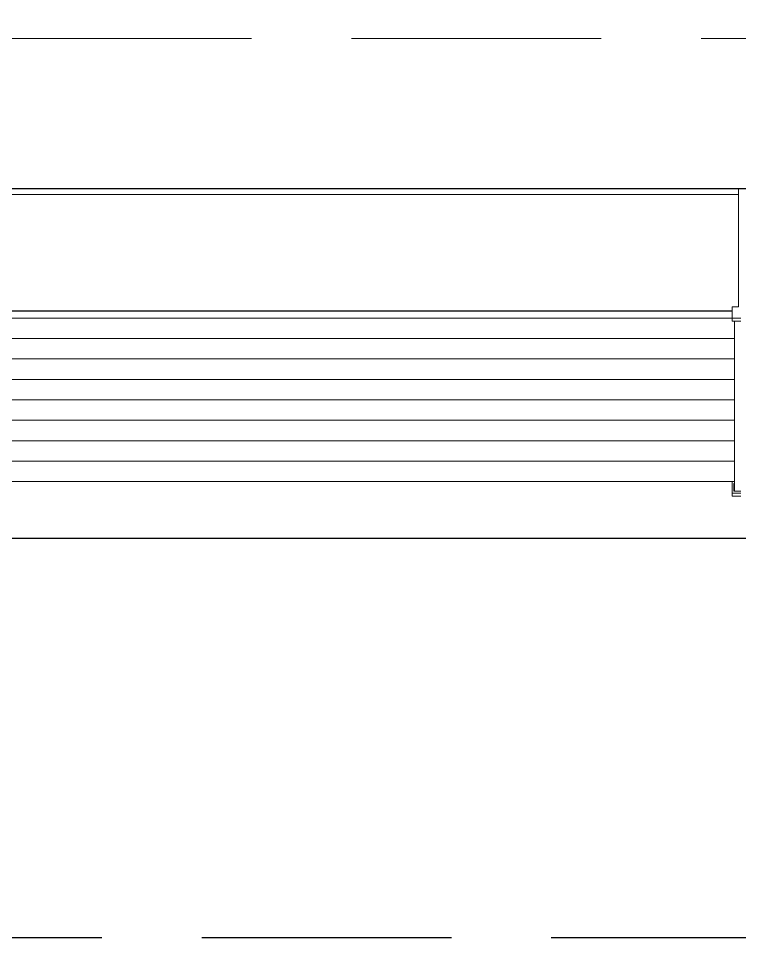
# Model space of a CAD drawing. Extents: x -518115 to 389031, y -231062 to 1628073.
# Drawn here: x 20733 to 21455, y 671657 to 672577 of the extents above; entities that cross this region are included whole.
import ezdxf

# ---------------------------------------------------------------- set-up
doc = ezdxf.new("R2010")
doc.units = 0
doc.header["$LTSCALE"] = 1000
doc.header["$MEASUREMENT"] = 0
doc.linetypes.add('DASH', pattern=[0.35, 0.25, -0.1])
doc.layers.add('卫生间', color=6, linetype='Continuous')
doc.layers.add('看线', color=251, linetype='Continuous')
doc.layers.add('平面-看线', color=45, linetype='Continuous', lineweight=15)
doc.layers.add('平面-空调预留孔', color=173, linetype='Continuous', lineweight=15)

# ---------------------------------------------------------------- blocks, each defined once
blk = doc.blocks.new('gdgdgdrgdfsfs')
at = {"layer": '平面-空调预留孔'}
for p, q in [((701373.32, 763967.56), (701455.02, 763967.56)), ((701455.02, 763967.56), (701455.02, 763849.22)), ((703030.02, 763961.62), (701455.02, 763961.62)), ((701455.02, 763849.22), (701461.18, 763849.22)), ((701461.18, 763849.22), (701461.18, 763834.7)), ((703023.86, 763845.19), (701461.18, 763845.19)), ((703023.86, 763844.89), (701461.18, 763844.89)), ((701461.18, 763837.76), (701452.7, 763837.76)), ((701452.7, 763834.7), (701461.18, 763834.7)), ((701458.87, 763834.7), (701458.87, 763664.59)), ((703023.86, 763837.79), (701461.18, 763837.79)), ((703026.17, 763817.33), (701458.87, 763817.33)), ((703026.17, 763796.87), (701458.87, 763796.87)), ((703026.17, 763776.42), (701458.87, 763776.42)), ((703026.17, 763755.96), (701458.87, 763755.96)), ((703026.17, 763735.5), (701458.87, 763735.5)), ((703026.17, 763715.04), (701458.87, 763715.04)), ((703026.17, 763694.59), (701458.87, 763694.59)), ((701458.87, 763674.13), (701461.18, 763674.13)), ((703026.17, 763674.13), (701458.87, 763674.13)), ((701459.64, 763672.22), (701458.87, 763672.22)), ((701459.64, 763669.66), (701458.87, 763669.66)), ((701459.64, 763664.59), (701459.64, 763672.22)), ((701461.18, 763659.61), (701461.18, 763674.13)), ((701452.7, 763664.59), (701459.64, 763664.59)), ((701461.18, 763662.68), (701452.7, 763662.68)), ((701452.7, 763659.61), (701461.18, 763659.61))]:
    blk.add_line(p, q, dxfattribs=at)
blk = doc.blocks.new('A$C148B7D8E')
at = {"layer": '卫生间', "color": 159, "linetype": 'DASH', "true_color": 0x22346e}
blk.add_lwpolyline([(9400.26, 15400), (7700, 15400), (7700, 10800), (7300, 10800), (7300, 10000), (900, 10000), (900, 9000.02), (-900, 9000.02), (-900, -900), (1750, -900), (1750, -2100), (23450, -2100), (23450, -900), (25100, -900)], dxfattribs=at)

msp = doc.modelspace()

# ---------------------------------------------------------------- linework, layer by layer
at = {"layer": '平面-看线', "linetype": 'DASH'}
msp.add_lwpolyline([(21666.58, 672557.17), (17016.58, 672557.17)], dxfattribs=at)
at = {"layer": '看线', "color": 202, "ltscale": 0.5}
for points in [[(17066.58, 672407.17), (21666.58, 672407.17)], [(19666.58, 672407.17), (19666.58, 672057.17), (21666.58, 672057.17), (21666.58, 672407.17)]]:
    msp.add_lwpolyline(points, dxfattribs=at)

# ---------------------------------------------------------------- block references
msp.add_blockref('A$C148B7D8E', (13216.58, 673757.17))
at = {"layer": '平面-空调预留孔', "xscale": -1}
msp.add_blockref('gdgdgdrgdfsfs', (722909.1, -91560.38), dxfattribs=at)

doc.saveas('drawing.dxf')
